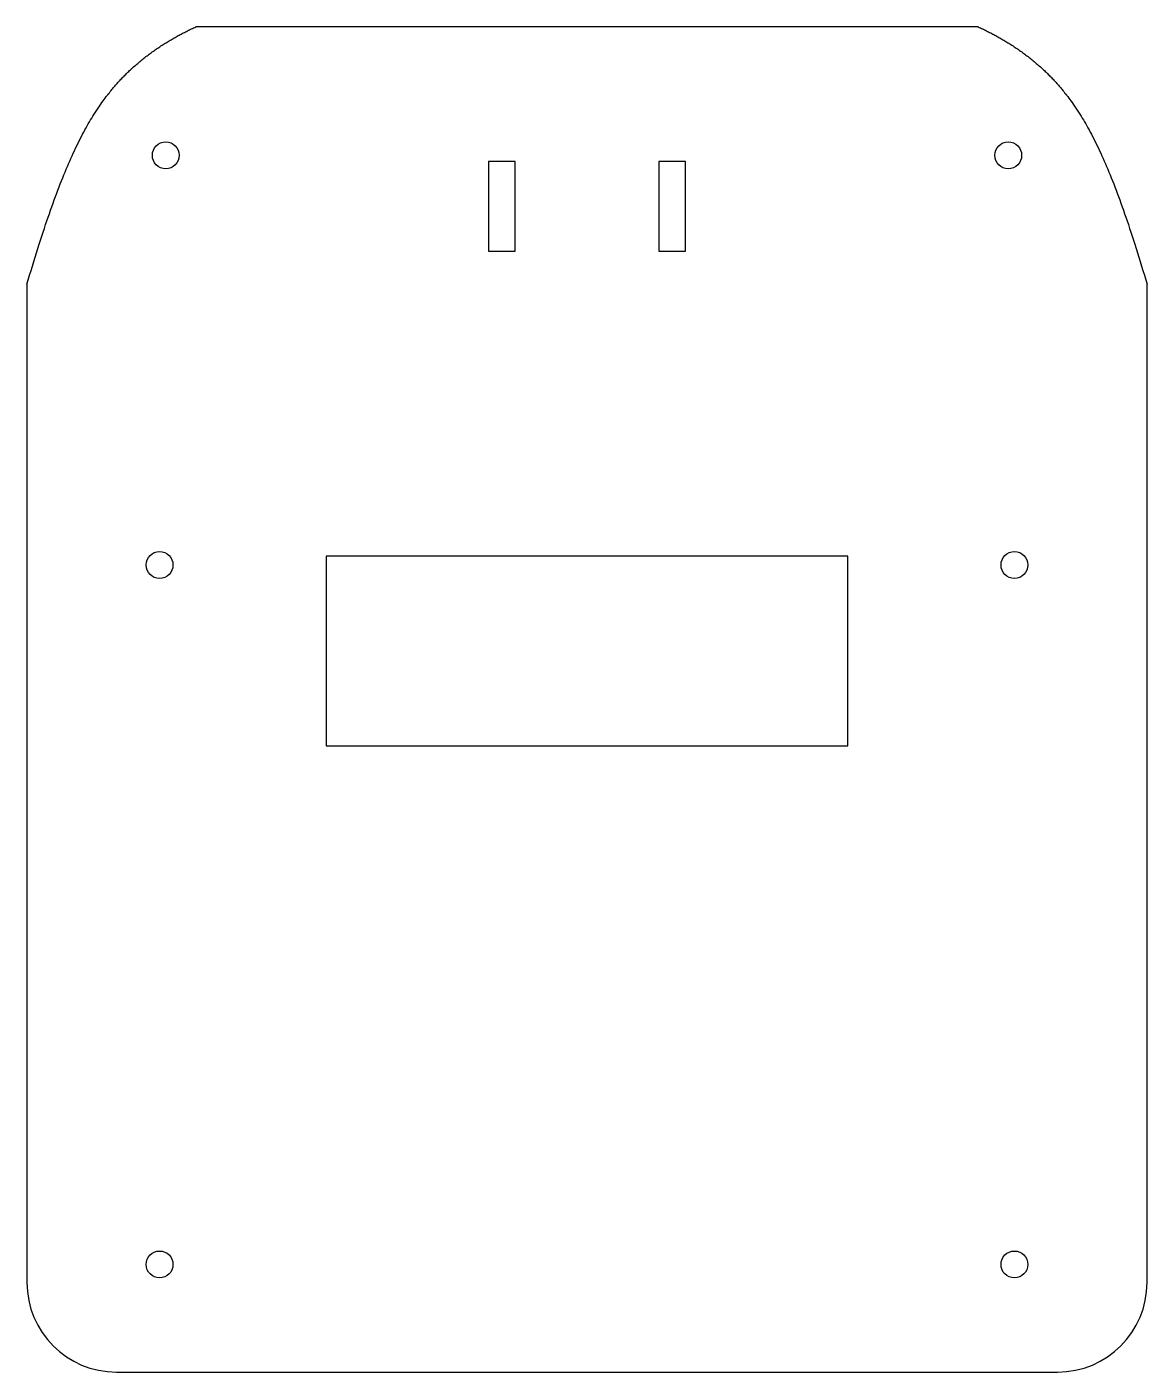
# Model space of a CAD drawing. Header units: millimetres. Extents: x 0 to 125, y 0 to 150.
import ezdxf

# ---------------------------------------------------------------- set-up
doc = ezdxf.new("R2010")
doc.units = ezdxf.units.MM

msp = doc.modelspace()

# ---------------------------------------------------------------- linework, layer by layer
at = {"color": 7, "linetype": 'Continuous', "lineweight": 25}
for p, q in [((106.16, 150), (18.84, 150)), ((51.5, 135), (51.5, 125)), ((54.5, 135), (51.5, 135)), ((54.5, 125), (54.5, 135)), ((70.5, 135), (70.5, 125)), ((73.5, 135), (70.5, 135)), ((73.5, 125), (73.5, 135)), ((51.5, 125), (54.5, 125)), ((70.5, 125), (73.5, 125)), ((0, 121.3), (0, 10)), ((125, 10), (125, 121.3)), ((33.4, 90.97), (33.4, 69.83)), ((91.6, 90.97), (33.4, 90.97)), ((91.6, 69.83), (91.6, 90.97)), ((33.4, 69.83), (91.6, 69.83)), ((10, 0), (115, 0))]:
    msp.add_line(p, q, dxfattribs=at)
for centre in [(15.5, 135.68), (109.5, 135.68), (14.8, 90), (110.2, 90), (14.8, 12), (110.2, 12)]:
    msp.add_circle(centre, 1.5, dxfattribs=at)
for centre, start, end in [((10, 10), 180, 270), ((115, 10), 270, 0)]:
    msp.add_arc(centre, 10, start, end, dxfattribs=at)
for points in [[(0, 121.3), (5.13, 138.55), (8.06, 143.17), (13.29, 147.49), (18.84, 150)], [(106.16, 150), (111.71, 147.49), (116.94, 143.17), (119.87, 138.55), (125, 121.3)]]:
    msp.add_open_spline(points, degree=4, dxfattribs=at)

doc.saveas('drawing.dxf')
